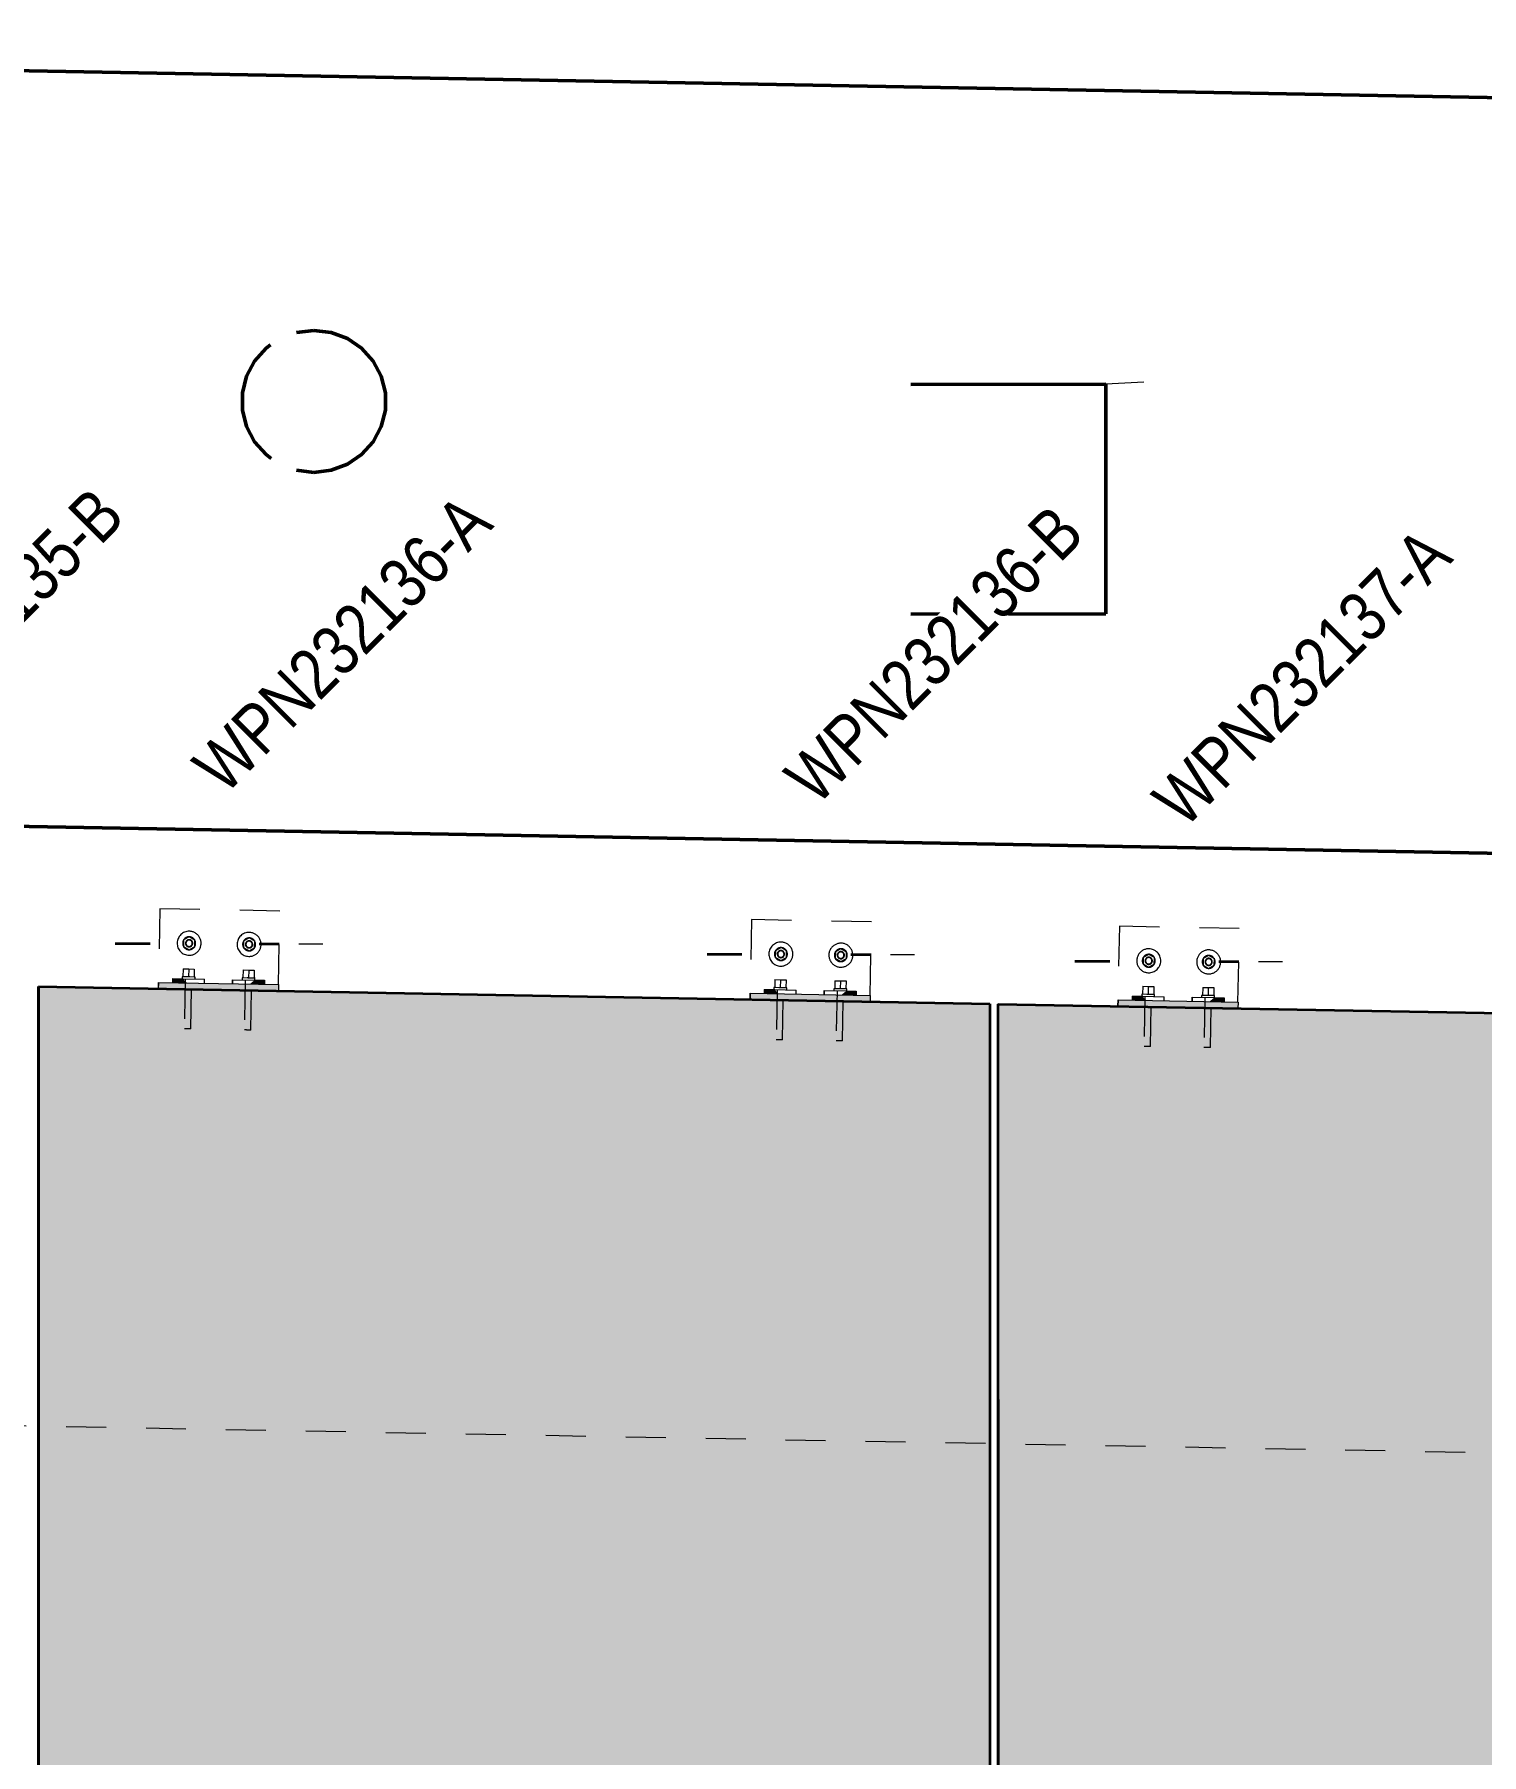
# Model space of a CAD drawing. Header units: metres. Extents: x 0 to 53, y 3 to 547.
# Drawn here: x 34.968 to 38.588, y 17.603 to 21.906 of the extents above; entities that cross this region are included whole.
import ezdxf

# ---------------------------------------------------------------- set-up
doc = ezdxf.new("R2010")
doc.units = ezdxf.units.M
doc.linetypes.add('JacobsDash', pattern=[0.0045, 0.003, -0.0015])
for name, color, linetype, lineweight in [('A-DETL', 7, 'Continuous', 13), ('A-GENM', 7, 'Continuous', 35), ('S-BEAM', 7, 'Continuous', 50), ('S-BEAM-HDLN', 7, 'JacobsDash', 18), ('S-FNDN', 7, 'Continuous', 50), ('S-FNDN-HDLN', 7, 'JacobsDash', 18), ('S-FNDN-IDEN', 7, 'Continuous', 18), ('S-FSTN', 7, 'Continuous', 18)]:
    doc.layers.add(name, color=color, linetype=linetype, lineweight=lineweight)
doc.styles.add('Arial Narrow_2', font='ARIALN.TTF', dxfattribs={"height": 0.125})

# ---------------------------------------------------------------- blocks, each defined once
blk = doc.blocks.new('BR08_20_GEN_WPC_PrecastPanel_Wall__4point - BR08_20_GEN_WPC_PrecastPanel_Wall__4point-8403120-DRG-2873194 - ELEVATION - FASCIA PANEL AT ABUTMENT B AND B2')
at = {"layer": 'A-GENM', "true_color": 0xc0c0c0}
for points in [[(-1109.412, 14.7889), (-1107.0322, 14.8151), (-1107.0322, 19.4365), (-1109.412, 19.48), (-1109.412, 18.0757)], [(-1109.4121, 14.7889), (-1109.412, 14.7889), (-1109.4122, 18.0757)]]:
    blk.add_hatch(color=9, dxfattribs=at).paths.add_polyline_path(points)
at = {"layer": 'A-GENM'}
for p, q in [((-1109.4122, 19.48), (-1109.412, 19.48)), ((-1109.4122, 19.48), (-1109.4121, 14.7889)), ((-1109.412, 19.48), (-1107.0322, 19.4365)), ((-1109.412, 14.7889), (-1109.412, 19.48))]:
    blk.add_line(p, q, dxfattribs=at)
blk = doc.blocks.new('BR08_20_GEN_WPC_PrecastPanel_Wall__4point - BR08_20_GEN_WPC_PrecastPanel_Wall__4point-8403119-DRG-2873194 - ELEVATION - FASCIA PANEL AT ABUTMENT B AND B2')
at = {"layer": 'A-GENM', "true_color": 0xc0c0c0}
for points in [[(-1111.812, 14.7682), (-1109.4322, 14.7889), (-1109.4322, 19.4803), (-1111.812, 19.5238), (-1111.812, 18.0757)], [(-1111.8121, 14.7682), (-1111.812, 14.7682), (-1111.8122, 18.0757)]]:
    blk.add_hatch(color=9, dxfattribs=at).paths.add_polyline_path(points)
at = {"layer": 'A-GENM'}
for p, q in [((-1111.8122, 19.5238), (-1111.812, 19.5238)), ((-1111.8122, 19.5238), (-1111.8121, 14.7682)), ((-1111.812, 19.5238), (-1109.4322, 19.4803)), ((-1111.812, 14.7682), (-1111.812, 19.5238)), ((-1109.4322, 19.4803), (-1109.4322, 14.7889))]:
    blk.add_line(p, q, dxfattribs=at)
blk = doc.blocks.new('20_BR04_Wall_Panel_Bracket_Connection - 20_BR04_Wall_Panel_Bracket_Connection-V1-DRG-2873194 - ELEVATION - FASCIA PANEL AT ABUTMENT B AND B2')
at = {"layer": 'S-FSTN', "linetype": 'JacobsDash', "lineweight": 9, "true_color": 0xc0c0c0}
for points in [[(-1109.0404, 19.4892), (-1109.046, 19.4938), (-1109.0503, 19.4994), (-1109.0766, 19.4999), (-1109.0768, 19.4899), (-1109.0514, 19.4894)], [(-1108.8468, 19.4857), (-1108.8467, 19.4957), (-1108.8716, 19.4961), (-1108.8733, 19.4946), (-1108.8834, 19.4863), (-1108.8598, 19.4859)], [(-1108.8121, 19.469), (-1108.8118, 19.485), (-1109.1118, 19.4905), (-1109.1121, 19.4745), (-1108.8598, 19.4699)]]:
    blk.add_hatch(color=9, dxfattribs=at).paths.add_polyline_path(points)
at = {"layer": 'S-FSTN', "linetype": 'JacobsDash', "lineweight": 9}
for p, q in [((-1109.1086, 19.6745), (-1109.112, 19.4905)), ((-1108.8086, 19.669), (-1109.1086, 19.6745)), ((-1109.1086, 19.6745), (-1109.1086, 19.6745)), ((-1108.812, 19.485), (-1108.8086, 19.669)), ((-1109.0352, 19.5963), (-1109.0354, 19.5963)), ((-1109.0354, 19.5803), (-1109.0352, 19.5803)), ((-1109.0351, 19.6183), (-1109.0352, 19.6183)), ((-1108.8852, 19.5935), (-1108.8854, 19.5935)), ((-1108.8852, 19.6155), (-1108.8852, 19.6155)), ((-1109.0352, 19.5583), (-1109.0352, 19.5583)), ((-1108.8854, 19.5775), (-1108.8852, 19.5775)), ((-1108.8852, 19.5555), (-1108.8852, 19.5555)), ((-1109.0767, 19.4999), (-1109.0769, 19.4899)), ((-1109.0499, 19.4994), (-1108.9966, 19.4984)), ((-1108.9968, 19.4884), (-1108.9966, 19.4984)), ((-1108.9267, 19.4971), (-1108.9269, 19.4871)), ((-1108.9268, 19.4871), (-1108.9266, 19.4971)), ((-1108.9267, 19.4971), (-1108.9266, 19.4971)), ((-1108.9266, 19.4971), (-1108.8717, 19.4961)), ((-1109.112, 19.4905), (-1109.1123, 19.4745)), ((-1109.112, 19.4905), (-1109.1118, 19.4905)), ((-1109.1118, 19.4905), (-1109.112, 19.4905))]:
    blk.add_line(p, q, dxfattribs=at)
at = {"layer": 'S-FSTN', "lineweight": 9}
for p, q in [((-1109.0766, 19.4999), (-1109.0768, 19.4899)), ((-1109.0766, 19.4999), (-1109.0499, 19.4994)), ((-1108.8716, 19.4961), (-1108.8467, 19.4957)), ((-1108.8467, 19.4957), (-1108.8468, 19.4857)), ((-1109.1121, 19.4745), (-1109.1118, 19.4905)), ((-1109.1118, 19.4905), (-1108.8118, 19.485)), ((-1108.8118, 19.485), (-1108.8121, 19.469))]:
    blk.add_line(p, q, dxfattribs=at)
at = {"layer": 'S-FSTN', "linetype": 'JacobsDash', "lineweight": 9}
for centre, major_axis, start_param, end_param in [((-1109.0351, 19.5883), (0, 0.03), 6.264922, 9.406515), ((-1109.0351, 19.5883), (0, 0.009), 6.264903, 9.406496), ((-1109.0354, 19.5883), (0, 0.008), 0.235458, 2.872225), ((-1109.0352, 19.5883), (0, 0.008), 6.264903, 9.406496), ((-1109.0351, 19.5883), (0, 0.03), 3.12333, 6.264922), ((-1109.0351, 19.5883), (0, 0.009), 3.123349, 6.264941), ((-1109.0352, 19.5883), (0, 0.008), 3.123355, 6.264948), ((-1109.0354, 19.5883), (0, 0.008), 3.399055, 3.605327), ((-1109.0354, 19.5883), (0, 0.008), 5.788971, 5.992), ((-1109.0354, 19.5883), (0, 0.008), 3.766598, 4.050819), ((-1109.0354, 19.5883), (0, 0.008), 4.336233, 4.528381), ((-1109.0354, 19.5883), (0, 0.008), 4.861462, 5.05035), ((-1108.8852, 19.5855), (0, 0.03), 6.264922, 9.406515), ((-1108.8852, 19.5855), (0, 0.009), 6.264903, 9.406496), ((-1108.8852, 19.5855), (0, 0.008), 6.264903, 9.406496), ((-1108.8854, 19.5855), (0, 0.008), 0.235458, 2.872225), ((-1108.8852, 19.5855), (0, 0.03), 3.123329, 6.264922), ((-1108.8852, 19.5855), (0, 0.008), 3.12331, 6.264903), ((-1108.8852, 19.5855), (0, 0.009), 3.12331, 6.264903), ((-1108.8854, 19.5855), (0, 0.008), 5.788971, 5.992), ((-1108.8854, 19.5855), (0, 0.008), 5.341848, 5.617162), ((-1108.8854, 19.5855), (0, 0.008), 4.05645, 4.284566), ((-1108.8854, 19.5855), (0, 0.008), 4.604723, 4.783491), ((-1108.8854, 19.5855), (0, 0.008), 3.399055, 3.605327)]:
    blk.add_ellipse(centre, major_axis=major_axis, ratio=0.999999, start_param=start_param, end_param=end_param, dxfattribs=at)
blk = doc.blocks.new('Anchor Bolt -HAB - HAB H16 x 165-V27-DRG-2873194 - ELEVATION - FASCIA PANEL AT ABUTMENT B AND B2')
at = {"layer": 'S-FSTN', "linetype": 'JacobsDash', "lineweight": 9}
for p, q in [((-1108.9028, 19.5017), (-1108.9028, 19.4967)), ((-1108.9002, 19.5217), (-1108.9006, 19.5017)), ((-1108.8866, 19.5014), (-1108.9006, 19.5017)), ((-1108.9002, 19.5217), (-1108.8862, 19.5214)), ((-1108.8947, 19.4965), (-1108.897, 19.3714)), ((-1108.8862, 19.5214), (-1108.8866, 19.5014)), ((-1108.8726, 19.5011), (-1108.8866, 19.5014)), ((-1108.8862, 19.5214), (-1108.8722, 19.5211)), ((-1108.881, 19.3712), (-1108.8787, 19.4963)), ((-1108.8722, 19.5211), (-1108.8726, 19.5011)), ((-1108.8705, 19.4961), (-1108.8705, 19.5011))]:
    blk.add_line(p, q, dxfattribs=at)
for centre, major_axis, start_param, end_param in [((-1108.8866, 19.5014), (-0.0162, 0.0003), 5.758566, 6.282165), ((-1108.8866, 19.5014), (-0.0162, 0.0003), 4.711368, 4.920808), ((-1108.8866, 19.5014), (-0.0162, 0.0003), 4.501929, 4.711368), ((-1108.8866, 19.5014), (-0.0162, 0.0003), 3.141593, 3.664171), ((-1108.889, 19.3713), (-0.008, 0.00015), 3.141593, 6.282165)]:
    blk.add_ellipse(centre, major_axis=major_axis, ratio=0.000019, start_param=start_param, end_param=end_param, dxfattribs=at)
blk = doc.blocks.new('Anchor Bolt -HAB - HAB H16 x 85-V28-DRG-2873194 - ELEVATION - FASCIA PANEL AT ABUTMENT B AND B2')
at = {"layer": 'S-FSTN', "linetype": 'JacobsDash', "lineweight": 9}
for p, q in [((-1108.899, 19.5939), (-1108.8993, 19.5777)), ((-1108.8849, 19.6017), (-1108.899, 19.5939)), ((-1108.8852, 19.6017), (-1108.8852, 19.6017)), ((-1108.871, 19.5933), (-1108.8849, 19.6017)), ((-1108.8713, 19.5772), (-1108.871, 19.5933)), ((-1108.8993, 19.5777), (-1108.8854, 19.5694)), ((-1108.8854, 19.5694), (-1108.8713, 19.5772)), ((-1108.8852, 19.5694), (-1108.8852, 19.5694))]:
    blk.add_line(p, q, dxfattribs=at)
for start_param, end_param in [(1.552538, 2.076137), (1.028915, 1.552514), (6.269879, 7.312127), (0.751293, 0.767116), (0.485661, 0.505317), (0.243517, 0.257881), (5.226868, 6.255726), (5.991068, 6.003104), (5.741304, 5.758588), (5.479505, 5.489905), (4.181867, 4.694107), (4.694131, 5.20637), (2.076113, 3.117352), (2.337912, 2.35383), (2.599712, 2.61945), (2.846967, 2.861511), (3.130755, 4.161468), (3.38511, 3.397215), (3.629571, 3.646909), (3.898217, 3.908709)]:
    blk.add_ellipse((-1108.8852, 19.5855), major_axis=(0, 0.0162), ratio=0.999999, start_param=start_param, end_param=end_param, dxfattribs=at)
blk = doc.blocks.new('Anchor Bolt -HAB - HAB H16 x 85-V29-DRG-2873194 - ELEVATION - FASCIA PANEL AT ABUTMENT B AND B2')
at = {"layer": 'S-FSTN', "linetype": 'JacobsDash', "lineweight": 9}
for p, q in [((-1109.049, 19.5966), (-1109.0493, 19.5804)), ((-1109.0493, 19.5804), (-1109.0354, 19.5721)), ((-1109.0348, 19.6044), (-1109.049, 19.5966)), ((-1109.0354, 19.5721), (-1109.0213, 19.5799)), ((-1109.0351, 19.6044), (-1109.0351, 19.6044)), ((-1109.021, 19.5961), (-1109.0348, 19.6044)), ((-1109.0213, 19.5799), (-1109.021, 19.5961)), ((-1109.0352, 19.5721), (-1109.0351, 19.5721))]:
    blk.add_line(p, q, dxfattribs=at)
for start_param, end_param in [(1.033651, 1.552514), (1.552538, 2.071401), (2.076113, 3.117349), (6.269881, 7.312121), (0.751296, 0.767116), (0.485602, 0.505317), (0.243517, 0.258039), (3.130742, 4.161457), (5.226871, 6.255735), (5.991236, 6.003104), (5.741304, 5.758531), (5.479505, 5.489917), (4.18079, 4.694107), (4.694131, 5.207454), (2.337912, 2.353822), (2.599712, 2.619481), (2.846917, 2.861511), (3.38511, 3.39716), (3.629599, 3.646909), (3.898203, 3.908709)]:
    blk.add_ellipse((-1109.0351, 19.5883), major_axis=(0, 0.0162), ratio=0.999999, start_param=start_param, end_param=end_param, dxfattribs=at)
blk = doc.blocks.new('20_BR04_Wall_Panel_Bracket_Connection - 20_BR04_Wall_Panel_Bracket_Connection-V3-DRG-2873194 - ELEVATION - FASCIA PANEL AT ABUTMENT B AND B2')
at = {"layer": 'S-FSTN', "linetype": 'JacobsDash', "lineweight": 9, "true_color": 0xc0c0c0}
for points in [[(-1111.4405, 19.533), (-1111.4468, 19.5386), (-1111.45, 19.5432), (-1111.4766, 19.5437), (-1111.4768, 19.5337), (-1111.4468, 19.5331)], [(-1111.2468, 19.5295), (-1111.2467, 19.5395), (-1111.2717, 19.5399), (-1111.2734, 19.5384), (-1111.2835, 19.5301), (-1111.2552, 19.5296)], [(-1111.2121, 19.5128), (-1111.2118, 19.5288), (-1111.5118, 19.5343), (-1111.5121, 19.5183), (-1111.2552, 19.5136)]]:
    blk.add_hatch(color=9, dxfattribs=at).paths.add_polyline_path(points)
at = {"layer": 'S-FSTN', "linetype": 'JacobsDash', "lineweight": 9}
for p, q in [((-1111.5086, 19.7183), (-1111.512, 19.5343)), ((-1111.2086, 19.7128), (-1111.5086, 19.7183)), ((-1111.5086, 19.7183), (-1111.5086, 19.7183)), ((-1111.212, 19.5288), (-1111.2086, 19.7128)), ((-1111.4352, 19.6401), (-1111.4354, 19.6401)), ((-1111.4354, 19.6241), (-1111.4352, 19.6241)), ((-1111.4351, 19.6621), (-1111.4352, 19.6621)), ((-1111.2852, 19.6373), (-1111.2854, 19.6373)), ((-1111.2852, 19.6593), (-1111.2852, 19.6593)), ((-1111.4352, 19.6021), (-1111.4352, 19.6021)), ((-1111.2854, 19.6213), (-1111.2852, 19.6213)), ((-1111.2852, 19.5993), (-1111.2852, 19.5993)), ((-1111.4767, 19.5437), (-1111.4769, 19.5337)), ((-1111.4499, 19.5432), (-1111.3966, 19.5422)), ((-1111.3968, 19.5322), (-1111.3966, 19.5422)), ((-1111.3267, 19.5409), (-1111.3269, 19.5309)), ((-1111.3268, 19.5309), (-1111.3266, 19.5409)), ((-1111.3267, 19.5409), (-1111.3266, 19.5409)), ((-1111.3266, 19.5409), (-1111.2718, 19.5399)), ((-1111.512, 19.5343), (-1111.5123, 19.5183)), ((-1111.512, 19.5343), (-1111.5118, 19.5343)), ((-1111.5118, 19.5343), (-1111.512, 19.5343))]:
    blk.add_line(p, q, dxfattribs=at)
at = {"layer": 'S-FSTN', "lineweight": 9}
for p, q in [((-1111.4766, 19.5437), (-1111.4768, 19.5337)), ((-1111.4766, 19.5437), (-1111.45, 19.5432)), ((-1111.2717, 19.5399), (-1111.2467, 19.5395)), ((-1111.2467, 19.5395), (-1111.2468, 19.5295)), ((-1111.5121, 19.5183), (-1111.5118, 19.5343)), ((-1111.5118, 19.5343), (-1111.2118, 19.5288)), ((-1111.2118, 19.5288), (-1111.2121, 19.5128))]:
    blk.add_line(p, q, dxfattribs=at)
at = {"layer": 'S-FSTN', "linetype": 'JacobsDash', "lineweight": 9}
for centre, major_axis, start_param, end_param in [((-1111.4352, 19.6321), (0, 0.03), 6.264954, 9.406546), ((-1111.4352, 19.6321), (0, 0.009), 6.264966, 9.406559), ((-1111.4352, 19.6321), (0, 0.008), 6.264963, 9.406555), ((-1111.4354, 19.6321), (0, 0.008), 0.235487, 2.872255), ((-1111.4352, 19.6321), (0, 0.03), 3.123361, 6.264954), ((-1111.4352, 19.6321), (0, 0.009), 3.123342, 6.264935), ((-1111.4352, 19.6321), (0, 0.008), 3.12337, 6.264963), ((-1111.4354, 19.6321), (0, 0.008), 3.399084, 3.605353), ((-1111.4354, 19.6321), (0, 0.008), 5.788998, 5.992029), ((-1111.4354, 19.6321), (0, 0.008), 3.766635, 4.050845), ((-1111.4354, 19.6321), (0, 0.008), 4.336268, 4.52841), ((-1111.4354, 19.6321), (0, 0.008), 4.861494, 5.050381), ((-1111.2852, 19.6293), (0, 0.03), 6.264961, 9.406553), ((-1111.2852, 19.6293), (0, 0.009), 6.264935, 9.406527), ((-1111.2852, 19.6293), (0, 0.008), 6.264963, 9.406555), ((-1111.2854, 19.6293), (0, 0.008), 0.235487, 2.872255), ((-1111.2852, 19.6293), (0, 0.03), 3.123342, 6.264935), ((-1111.2852, 19.6293), (0, 0.008), 3.123342, 6.264935), ((-1111.2852, 19.6293), (0, 0.009), 3.123373, 6.264965), ((-1111.2854, 19.6293), (0, 0.008), 5.788998, 5.992029), ((-1111.2854, 19.6293), (0, 0.008), 5.341877, 5.617196), ((-1111.2854, 19.6293), (0, 0.008), 4.056486, 4.284593), ((-1111.2854, 19.6293), (0, 0.008), 4.604756, 4.783521), ((-1111.2854, 19.6293), (0, 0.008), 3.399084, 3.605353)]:
    blk.add_ellipse(centre, major_axis=major_axis, ratio=0.999999, start_param=start_param, end_param=end_param, dxfattribs=at)
blk = doc.blocks.new('20_BR04_Wall_Panel_Bracket_Connection - 20_BR04_Wall_Panel_Bracket_Connection-V4-DRG-2873194 - ELEVATION - FASCIA PANEL AT ABUTMENT B AND B2')
at = {"layer": 'S-FSTN', "linetype": 'JacobsDash', "lineweight": 9, "true_color": 0xc0c0c0}
for points in [[(-1109.7321, 19.4858), (-1109.7318, 19.5018), (-1110.0318, 19.5073), (-1110.0321, 19.4913), (-1109.77, 19.4865)], [(-1109.9605, 19.506), (-1109.9661, 19.5106), (-1109.97, 19.5162), (-1109.9967, 19.5167), (-1109.9968, 19.5067), (-1109.9617, 19.506)], [(-1109.7669, 19.5025), (-1109.7667, 19.5125), (-1109.7918, 19.5129), (-1109.7934, 19.5114), (-1109.8035, 19.5031), (-1109.77, 19.5025)]]:
    blk.add_hatch(color=9, dxfattribs=at).paths.add_polyline_path(points)
at = {"layer": 'S-FSTN', "linetype": 'JacobsDash', "lineweight": 9}
for p, q in [((-1110.0286, 19.6913), (-1110.032, 19.5073)), ((-1109.7287, 19.6858), (-1110.0286, 19.6913)), ((-1110.0286, 19.6913), (-1110.0286, 19.6913)), ((-1109.732, 19.5018), (-1109.7287, 19.6858)), ((-1109.9552, 19.635), (-1109.9552, 19.635)), ((-1109.8052, 19.6323), (-1109.8052, 19.6323)), ((-1109.9552, 19.613), (-1109.9554, 19.613)), ((-1109.9554, 19.597), (-1109.9552, 19.597)), ((-1109.8053, 19.6103), (-1109.8054, 19.6103)), ((-1109.8054, 19.5943), (-1109.8053, 19.5943)), ((-1109.9552, 19.575), (-1109.9552, 19.575)), ((-1109.8052, 19.5723), (-1109.8052, 19.5723)), ((-1110.032, 19.5073), (-1110.0323, 19.4913)), ((-1110.032, 19.5073), (-1110.0318, 19.5073)), ((-1110.0318, 19.5073), (-1110.032, 19.5073)), ((-1109.9967, 19.5167), (-1109.9969, 19.5067)), ((-1109.97, 19.5162), (-1109.9167, 19.5152)), ((-1109.9168, 19.5052), (-1109.9167, 19.5152)), ((-1109.8469, 19.5039), (-1109.8467, 19.5139)), ((-1109.8468, 19.5139), (-1109.8469, 19.5039)), ((-1109.8468, 19.5139), (-1109.8467, 19.5139)), ((-1109.8467, 19.5139), (-1109.7918, 19.5129))]:
    blk.add_line(p, q, dxfattribs=at)
at = {"layer": 'S-FSTN', "lineweight": 9}
for p, q in [((-1110.0321, 19.4913), (-1110.0318, 19.5073)), ((-1110.0318, 19.5073), (-1109.7318, 19.5018)), ((-1109.9967, 19.5167), (-1109.9968, 19.5067)), ((-1109.9967, 19.5167), (-1109.97, 19.5162)), ((-1109.7918, 19.5129), (-1109.7667, 19.5125)), ((-1109.7667, 19.5125), (-1109.7669, 19.5025)), ((-1109.7318, 19.5018), (-1109.7321, 19.4858))]:
    blk.add_line(p, q, dxfattribs=at)
at = {"layer": 'S-FSTN', "linetype": 'JacobsDash', "lineweight": 9}
for centre, major_axis, start_param, end_param in [((-1109.9552, 19.605), (0, 0.03), 6.264954, 9.406546), ((-1109.9552, 19.605), (0, 0.03), 3.123361, 6.264954), ((-1109.8052, 19.6023), (0, 0.03), 6.264961, 9.406554), ((-1109.8052, 19.6023), (0, 0.03), 3.123361, 6.264954), ((-1109.9552, 19.605), (0, 0.009), 6.264935, 9.406527), ((-1109.9552, 19.605), (0, 0.008), 6.264963, 9.406555), ((-1109.9554, 19.605), (0, 0.008), 0.235487, 2.872255), ((-1109.9552, 19.605), (0, 0.008), 3.123342, 6.264935), ((-1109.9552, 19.605), (0, 0.009), 3.123372, 6.264965), ((-1109.9554, 19.605), (0, 0.008), 3.399084, 3.605353), ((-1109.9554, 19.605), (0, 0.008), 5.788998, 5.992029), ((-1109.9554, 19.605), (0, 0.008), 3.766635, 4.050845), ((-1109.9554, 19.605), (0, 0.008), 4.336268, 4.52841), ((-1109.9554, 19.605), (0, 0.008), 4.861494, 5.050381), ((-1109.8052, 19.6023), (0, 0.009), 6.264935, 9.406527), ((-1109.8053, 19.6023), (0, 0.008), 6.264963, 9.406555), ((-1109.8054, 19.6023), (0, 0.008), 0.235487, 2.872255), ((-1109.8052, 19.6023), (0, 0.009), 3.123372, 6.264965), ((-1109.8053, 19.6023), (0, 0.008), 3.123342, 6.264935), ((-1109.8054, 19.6023), (0, 0.008), 3.399084, 3.605353), ((-1109.8054, 19.6023), (0, 0.008), 5.788998, 5.992029), ((-1109.8054, 19.6023), (0, 0.008), 5.341877, 5.617196), ((-1109.8054, 19.6023), (0, 0.008), 4.056486, 4.284593), ((-1109.8054, 19.6023), (0, 0.008), 4.604756, 4.783521)]:
    blk.add_ellipse(centre, major_axis=major_axis, ratio=0.999999, start_param=start_param, end_param=end_param, dxfattribs=at)
blk = doc.blocks.new('Anchor Bolt -HAB - HAB H16 x 165-V31-DRG-2873194 - ELEVATION - FASCIA PANEL AT ABUTMENT B AND B2')
at = {"layer": 'S-FSTN', "linetype": 'JacobsDash', "lineweight": 9}
for p, q in [((-1111.3028, 19.5455), (-1111.3028, 19.5405)), ((-1111.3002, 19.5655), (-1111.3006, 19.5455)), ((-1111.2866, 19.5452), (-1111.3006, 19.5455)), ((-1111.3002, 19.5655), (-1111.2862, 19.5652)), ((-1111.2947, 19.5403), (-1111.297, 19.4152)), ((-1111.2862, 19.5652), (-1111.2866, 19.5452)), ((-1111.2726, 19.5449), (-1111.2866, 19.5452)), ((-1111.2862, 19.5652), (-1111.2722, 19.5649)), ((-1111.281, 19.415), (-1111.2787, 19.5401)), ((-1111.2722, 19.5649), (-1111.2726, 19.5449)), ((-1111.2705, 19.5399), (-1111.2705, 19.5449))]:
    blk.add_line(p, q, dxfattribs=at)
for centre, major_axis, start_param, end_param in [((-1111.2866, 19.5452), (-0.0162, 0.0003), 5.758566, 6.282165), ((-1111.2866, 19.5452), (-0.0162, 0.0003), 4.711368, 4.920808), ((-1111.2866, 19.5452), (-0.0162, 0.0003), 4.501929, 4.711368), ((-1111.2866, 19.5452), (-0.0162, 0.0003), 3.141593, 3.664171), ((-1111.289, 19.4151), (-0.008, 0.00015), 3.141593, 6.282165)]:
    blk.add_ellipse(centre, major_axis=major_axis, ratio=0.000019, start_param=start_param, end_param=end_param, dxfattribs=at)
blk = doc.blocks.new('Anchor Bolt -HAB - HAB H16 x 85-V32-DRG-2873194 - ELEVATION - FASCIA PANEL AT ABUTMENT B AND B2')
at = {"layer": 'S-FSTN', "linetype": 'JacobsDash', "lineweight": 9}
for p, q in [((-1111.299, 19.6377), (-1111.2993, 19.6215)), ((-1111.2849, 19.6455), (-1111.299, 19.6377)), ((-1111.2852, 19.6455), (-1111.2852, 19.6455)), ((-1111.271, 19.6371), (-1111.2849, 19.6455)), ((-1111.2713, 19.621), (-1111.271, 19.6371)), ((-1111.2993, 19.6215), (-1111.2854, 19.6132)), ((-1111.2854, 19.6132), (-1111.2713, 19.621)), ((-1111.2852, 19.6132), (-1111.2852, 19.6132))]:
    blk.add_line(p, q, dxfattribs=at)
for start_param, end_param in [(1.55257, 2.076168), (1.028947, 1.552546), (6.269901, 7.312149), (0.751324, 0.767148), (0.485693, 0.505348), (0.243549, 0.257913), (5.226899, 6.255757), (5.991099, 6.003135), (5.741336, 5.758619), (5.479537, 5.489937), (4.181899, 4.694138), (4.694138, 5.206378), (2.076145, 3.117383), (2.337944, 2.353862), (2.599743, 2.619482), (2.846998, 2.861543), (3.130778, 4.161491), (3.385141, 3.397246), (3.629603, 3.646941), (3.898249, 3.90874)]:
    blk.add_ellipse((-1111.2852, 19.6293), major_axis=(0, 0.0162), ratio=0.999999, start_param=start_param, end_param=end_param, dxfattribs=at)
blk = doc.blocks.new('Anchor Bolt -HAB - HAB H16 x 85-V33-DRG-2873194 - ELEVATION - FASCIA PANEL AT ABUTMENT B AND B2')
at = {"layer": 'S-FSTN', "linetype": 'JacobsDash', "lineweight": 9}
for p, q in [((-1111.449, 19.6404), (-1111.4493, 19.6242)), ((-1111.4493, 19.6242), (-1111.4354, 19.6159)), ((-1111.4348, 19.6482), (-1111.449, 19.6404)), ((-1111.4354, 19.6159), (-1111.4213, 19.6237)), ((-1111.4351, 19.6482), (-1111.4351, 19.6482)), ((-1111.421, 19.6399), (-1111.4348, 19.6482)), ((-1111.4213, 19.6237), (-1111.421, 19.6399)), ((-1111.4352, 19.6159), (-1111.4351, 19.6159))]:
    blk.add_line(p, q, dxfattribs=at)
for centre, start_param, end_param in [((-1111.4351, 19.6321), 1.033683, 1.552546), ((-1111.4351, 19.6321), 1.552546, 2.071408), ((-1111.4351, 19.6321), 2.076145, 3.117381), ((-1111.4351, 19.6321), 6.269911, 7.312151), ((-1111.4352, 19.6321), 0.751327, 0.767148), ((-1111.4352, 19.6321), 0.485633, 0.505348), ((-1111.4352, 19.6321), 0.243549, 0.25807), ((-1111.4351, 19.6321), 3.130758, 4.161473), ((-1111.4351, 19.6321), 5.226902, 6.255767), ((-1111.4352, 19.6321), 5.991267, 6.003135), ((-1111.4352, 19.6321), 5.741336, 5.758563), ((-1111.4352, 19.6321), 5.479537, 5.489949), ((-1111.4351, 19.6321), 4.180821, 4.694138), ((-1111.4351, 19.6321), 4.694138, 5.207461), ((-1111.4352, 19.6321), 2.337944, 2.353854), ((-1111.4352, 19.6321), 2.599743, 2.619512), ((-1111.4352, 19.6321), 2.846949, 2.861543), ((-1111.4352, 19.6321), 3.385141, 3.397191), ((-1111.4352, 19.6321), 3.629631, 3.646941), ((-1111.4352, 19.6321), 3.898235, 3.90874)]:
    blk.add_ellipse(centre, major_axis=(0, 0.0162), ratio=0.999999, start_param=start_param, end_param=end_param, dxfattribs=at)
blk = doc.blocks.new('30_SFD_XSO_GeometryDataPoint_xyz_CS - 30_SFD_XSO_GeometryDataPoint_xyz_CS-V59-DRG-2873194 - ELEVATION - FASCIA PANEL AT ABUTMENT B AND B2')
at = {"layer": 'S-FNDN', "lineweight": 35}
for p, q in [((-1112.4529, 19.6475), (-1112.5398, 19.6475)), ((-1112.1799, 19.6475), (-1112.1297, 19.6475))]:
    blk.add_line(p, q, dxfattribs=at)
at = {"layer": 'S-FNDN-HDLN'}
blk.add_line((-1112.081, 19.6475), (-1112.0208, 19.6475), dxfattribs=at)
blk = doc.blocks.new('30_SFD_XSO_GeometryDataPoint_xyz_CS - 30_SFD_XSO_GeometryDataPoint_xyz_CS-V58-DRG-2873194 - ELEVATION - FASCIA PANEL AT ABUTMENT B AND B2')
at = {"layer": 'S-FNDN', "lineweight": 35}
for p, q in [((-1114.8529, 19.6913), (-1114.9398, 19.6913)), ((-1114.5799, 19.6913), (-1114.5297, 19.6913))]:
    blk.add_line(p, q, dxfattribs=at)
at = {"layer": 'S-FNDN-HDLN'}
blk.add_line((-1114.481, 19.6913), (-1114.4208, 19.6913), dxfattribs=at)
blk = doc.blocks.new('30_SFD_XSO_GeometryDataPoint_xyz_CS - 30_SFD_XSO_GeometryDataPoint_xyz_CS-V18-DRG-2873194 - ELEVATION - FASCIA PANEL AT ABUTMENT B AND B2')
at = {"layer": 'S-FNDN', "lineweight": 35}
for p, q in [((-1109.1328, 19.5868), (-1109.2197, 19.5868)), ((-1108.8598, 19.5868), (-1108.8096, 19.5868))]:
    blk.add_line(p, q, dxfattribs=at)
at = {"layer": 'S-FNDN-HDLN'}
blk.add_line((-1108.7609, 19.5868), (-1108.7007, 19.5868), dxfattribs=at)

msp = doc.modelspace()

# ---------------------------------------------------------------- linework, layer by layer
at = {"layer": 'A-DETL', "color": 8, "linetype": 'JacobsDash', "lineweight": 18, "true_color": 0x808080}
msp.add_line((41.7462, 18.3), (29.97, 18.5151), dxfattribs=at)
at = {"layer": 'S-BEAM', "color": 252, "true_color": 0x888888}
for p, q in [((41.7467, 21.6906), (29.97, 21.9057)), ((35.624, 21.1598), (35.6671, 21.165)), ((37.1604, 21.0301), (37.6476, 21.0308)), ((37.6476, 21.0308), (37.6476, 20.4558)), ((35.6671, 20.81), (35.624, 20.8152)), ((37.6476, 20.4558), (37.1604, 20.4551)), ((29.97, 20.0154), (41.7462, 19.8003))]:
    msp.add_line(p, q, dxfattribs=at)
at = {"layer": 'S-BEAM', "color": 252, "true_color": 0x888888, "flags": 128}
for points in [[(35.56, 20.8448), (35.5477, 20.8546), (35.5189, 20.8867), (35.4987, 20.9246), (35.4883, 20.9661), (35.4883, 21.0089), (35.4987, 21.0504), (35.5189, 21.0883), (35.5477, 21.1204), (35.5584, 21.1291)], [(35.6671, 21.165), (35.7103, 21.1598), (35.7509, 21.1447), (35.7866, 21.1204), (35.8154, 21.0883), (35.8356, 21.0504), (35.846, 21.0089), (35.846, 20.9661), (35.8356, 20.9246), (35.8154, 20.8867), (35.7866, 20.8546), (35.7509, 20.8303), (35.7103, 20.8152), (35.6671, 20.81)]]:
    msp.add_lwpolyline(points, dxfattribs=at)
at = {"layer": 'S-BEAM-HDLN', "color": 252, "true_color": 0x888888}
msp.add_line((37.7428, 21.0356), (37.6476, 21.0308), dxfattribs=at)

# ---------------------------------------------------------------- block references
at = {"layer": 'A-GENM'}
for name in ['BR08_20_GEN_WPC_PrecastPanel_Wall__4point - BR08_20_GEN_WPC_PrecastPanel_Wall__4point-8403119-DRG-2873194 - ELEVATION - FASCIA PANEL AT ABUTMENT B AND B2', 'BR08_20_GEN_WPC_PrecastPanel_Wall__4point - BR08_20_GEN_WPC_PrecastPanel_Wall__4point-8403120-DRG-2873194 - ELEVATION - FASCIA PANEL AT ABUTMENT B AND B2']:
    msp.add_blockref(name, (1146.7903, 0), dxfattribs=at)
at = {"layer": 'S-FNDN-HDLN'}
for name, p in [('30_SFD_XSO_GeometryDataPoint_xyz_CS - 30_SFD_XSO_GeometryDataPoint_xyz_CS-V59-DRG-2873194 - ELEVATION - FASCIA PANEL AT ABUTMENT B AND B2', (1147.7103, -0.017)), ('30_SFD_XSO_GeometryDataPoint_xyz_CS - 30_SFD_XSO_GeometryDataPoint_xyz_CS-V58-DRG-2873194 - ELEVATION - FASCIA PANEL AT ABUTMENT B AND B2', (1151.5903, -0.0877)), ('30_SFD_XSO_GeometryDataPoint_xyz_CS - 30_SFD_XSO_GeometryDataPoint_xyz_CS-V18-DRG-2873194 - ELEVATION - FASCIA PANEL AT ABUTMENT B AND B2', (1146.7903, 0))]:
    msp.add_blockref(name, p, dxfattribs=at)
at = {"layer": 'S-FSTN', "linetype": 'JacobsDash', "lineweight": 9}
for name, p in [('20_BR04_Wall_Panel_Bracket_Connection - 20_BR04_Wall_Panel_Bracket_Connection-V3-DRG-2873194 - ELEVATION - FASCIA PANEL AT ABUTMENT B AND B2', (1146.7903, 0)), ('20_BR04_Wall_Panel_Bracket_Connection - 20_BR04_Wall_Panel_Bracket_Connection-V4-DRG-2873194 - ELEVATION - FASCIA PANEL AT ABUTMENT B AND B2', (1146.7903, 0)), ('20_BR04_Wall_Panel_Bracket_Connection - 20_BR04_Wall_Panel_Bracket_Connection-V1-DRG-2873194 - ELEVATION - FASCIA PANEL AT ABUTMENT B AND B2', (1146.7903, 0)), ('Anchor Bolt -HAB - HAB H16 x 85-V33-DRG-2873194 - ELEVATION - FASCIA PANEL AT ABUTMENT B AND B2', (1146.7903, 0)), ('Anchor Bolt -HAB - HAB H16 x 85-V32-DRG-2873194 - ELEVATION - FASCIA PANEL AT ABUTMENT B AND B2', (1146.7903, 0)), ('Anchor Bolt -HAB - HAB H16 x 85-V33-DRG-2873194 - ELEVATION - FASCIA PANEL AT ABUTMENT B AND B2', (1148.2703, -0.027)), ('Anchor Bolt -HAB - HAB H16 x 85-V32-DRG-2873194 - ELEVATION - FASCIA PANEL AT ABUTMENT B AND B2', (1148.2703, -0.027)), ('Anchor Bolt -HAB - HAB H16 x 85-V29-DRG-2873194 - ELEVATION - FASCIA PANEL AT ABUTMENT B AND B2', (1146.7903, 0)), ('Anchor Bolt -HAB - HAB H16 x 85-V28-DRG-2873194 - ELEVATION - FASCIA PANEL AT ABUTMENT B AND B2', (1146.7903, 0)), ('Anchor Bolt -HAB - HAB H16 x 165-V31-DRG-2873194 - ELEVATION - FASCIA PANEL AT ABUTMENT B AND B2', (1146.6403, 0.0027)), ('Anchor Bolt -HAB - HAB H16 x 165-V31-DRG-2873194 - ELEVATION - FASCIA PANEL AT ABUTMENT B AND B2', (1146.7903, 0)), ('Anchor Bolt -HAB - HAB H16 x 165-V31-DRG-2873194 - ELEVATION - FASCIA PANEL AT ABUTMENT B AND B2', (1148.1203, -0.0243)), ('Anchor Bolt -HAB - HAB H16 x 165-V31-DRG-2873194 - ELEVATION - FASCIA PANEL AT ABUTMENT B AND B2', (1148.2703, -0.027)), ('Anchor Bolt -HAB - HAB H16 x 165-V27-DRG-2873194 - ELEVATION - FASCIA PANEL AT ABUTMENT B AND B2', (1146.6403, 0.0027)), ('Anchor Bolt -HAB - HAB H16 x 165-V27-DRG-2873194 - ELEVATION - FASCIA PANEL AT ABUTMENT B AND B2', (1146.7903, 0))]:
    msp.add_blockref(name, p, dxfattribs=at)

# ---------------------------------------------------------------- next in the draw order: texts
at = {"layer": 'S-FNDN-IDEN', "lineweight": 9, "char_height": 0.125, "attachment_point": 1, "rotation": 45, "style": 'Arial Narrow_2', "bg_fill": 3, "box_fill_scale": 1, "bg_fill_color": 256, "bg_fill_true_color": 13158600, "bg_fill_transparency": 0}
for s, insert in [('WPN232135-B', (34.4361, 20.1055)), ('WPN232136-A', (35.3561, 20.0886)), ('WPN232136-B', (36.8361, 20.0616)), ('WPN232137-A', (37.7562, 20.0048))]:
    msp.add_mtext(s, dxfattribs=dict(at, insert=insert))

doc.saveas('drawing.dxf')
